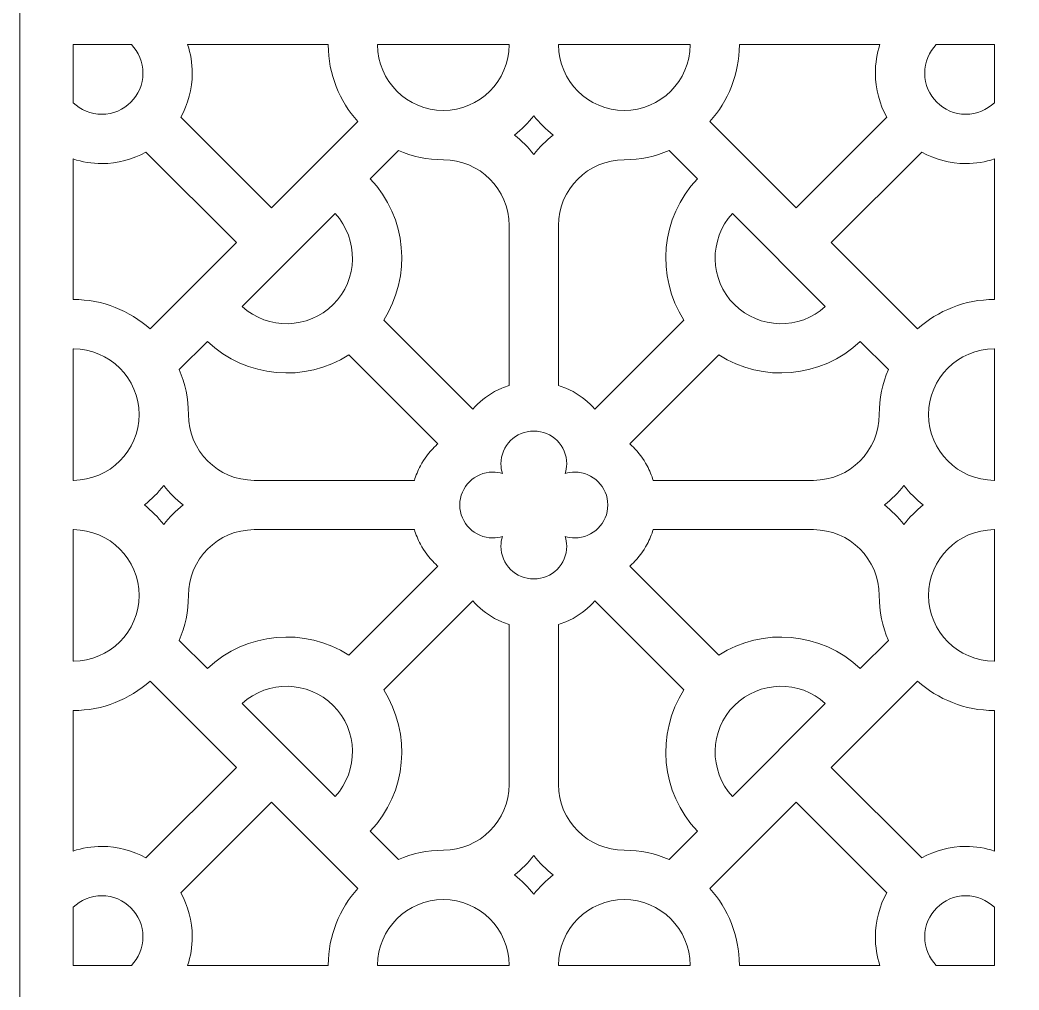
# Model space of a CAD drawing. Header units: centimetres. Extents: x -27.5 to -15.9, y -9.5 to 9.5.
# Drawn here: x -20.718 to -18.29, y -2.367 to -0.008 of the extents above; entities that cross this region are included whole.
import ezdxf

# ---------------------------------------------------------------- set-up
doc = ezdxf.new("R2010")
doc.units = ezdxf.units.CM
doc.header["$MEASUREMENT"] = 0
doc.layers.add('layer 1', color=7, linetype='Continuous')

msp = doc.modelspace()

# ---------------------------------------------------------------- linework, layer by layer
at = {"layer": 'layer 1', "color": 7, "lineweight": 9}
for points, knots in [([(-20.71823, 9.5), (-20.71823, 9.5), (-20.71823, 9.5), (-20.71823, 9.5), (-20.71823, 9.5), (-20.71823, 9.5), (-15.86253, 9.5), (-15.86253, 9.5), (-15.86253, 9.5), (-15.86253, 9.5), (-15.86253, -9.5), (-15.86253, -9.5), (-15.86253, -9.5), (-15.86253, -9.5), (-20.71823, -9.5), (-20.71823, -9.5), (-20.71823, -9.5), (-20.71823, -9.5), (-20.71823, 9.5), (-20.71823, 9.5)], [0, 0, 0, 0, 0.1666667, 0.1666667, 0.1666667, 0.1666667, 0.3333333, 0.3333333, 0.3333333, 0.3333333, 0.5, 0.5, 0.5, 0.5, 0.6666667, 0.6666667, 0.6666667, 0.6666667, 1, 1, 1, 1]), ([(-20.44757, -0.06826), (-20.44757, -0.06826), (-20.44757, -0.06826), (-20.44757, -0.06826), (-20.44757, -0.06826), (-20.43019, -0.08626), (-20.41948, -0.11071), (-20.41948, -0.13759), (-20.41948, -0.13759), (-20.41948, -0.19263), (-20.46437, -0.23753), (-20.51941, -0.23753), (-20.51941, -0.23753), (-20.54629, -0.23753), (-20.57074, -0.22681), (-20.58875, -0.20944), (-20.58875, -0.20944), (-20.58875, -0.20944), (-20.58875, -0.06826), (-20.58875, -0.06826), (-20.58875, -0.06826), (-20.58875, -0.06826), (-20.44757, -0.06826), (-20.44757, -0.06826)], [0, 0, 0, 0, 0.1428571, 0.1428571, 0.1428571, 0.1428571, 0.2857143, 0.2857143, 0.2857143, 0.2857143, 0.4285714, 0.4285714, 0.4285714, 0.4285714, 0.5714286, 0.5714286, 0.5714286, 0.5714286, 0.7142857, 0.7142857, 0.7142857, 0.7142857, 1, 1, 1, 1]), ([(-20.32753, -0.24468), (-20.32753, -0.24468), (-20.32753, -0.24468), (-20.32753, -0.24468), (-20.32753, -0.24468), (-20.32753, -0.24468), (-20.10734, -0.46488), (-20.10734, -0.46488), (-20.10734, -0.46488), (-20.10734, -0.46488), (-19.89746, -0.25498), (-19.89746, -0.25498), (-19.89746, -0.25498), (-19.94188, -0.20553), (-19.96903, -0.14026), (-19.96918, -0.06884), (-19.96918, -0.06884), (-19.96918, -0.06865), (-19.96918, -0.06845), (-19.96918, -0.06826), (-19.96918, -0.06826), (-19.96918, -0.06826), (-20.31082, -0.06826), (-20.31082, -0.06826), (-20.31082, -0.06826), (-20.30352, -0.09008), (-20.29956, -0.11339), (-20.29956, -0.13759), (-20.29956, -0.13759), (-20.29956, -0.17643), (-20.30973, -0.21296), (-20.32753, -0.24468)], [0, 0, 0, 0, 0.1111111, 0.1111111, 0.1111111, 0.1111111, 0.2222222, 0.2222222, 0.2222222, 0.2222222, 0.3333333, 0.3333333, 0.3333333, 0.3333333, 0.4444444, 0.4444444, 0.4444444, 0.4444444, 0.5555556, 0.5555556, 0.5555556, 0.5555556, 0.6666667, 0.6666667, 0.6666667, 0.6666667, 0.7777778, 0.7777778, 0.7777778, 0.7777778, 1, 1, 1, 1]), ([(-19.84926, -0.06826), (-19.84926, -0.06826), (-19.84926, -0.06826), (-19.84926, -0.06826), (-19.84926, -0.06826), (-19.84926, -0.06843), (-19.84926, -0.0686), (-19.84926, -0.06877), (-19.84926, -0.06877), (-19.84899, -0.1566), (-19.77727, -0.22815), (-19.68938, -0.22815), (-19.68938, -0.22815), (-19.60142, -0.22815), (-19.52966, -0.15649), (-19.52949, -0.06857), (-19.52949, -0.06857), (-19.52949, -0.06846), (-19.52949, -0.06836), (-19.52949, -0.06826), (-19.52949, -0.06826), (-19.52949, -0.06826), (-19.84926, -0.06826), (-19.84926, -0.06826)], [0, 0, 0, 0, 0.1428571, 0.1428571, 0.1428571, 0.1428571, 0.2857143, 0.2857143, 0.2857143, 0.2857143, 0.4285714, 0.4285714, 0.4285714, 0.4285714, 0.5714286, 0.5714286, 0.5714286, 0.5714286, 0.7142857, 0.7142857, 0.7142857, 0.7142857, 1, 1, 1, 1]), ([(-19.08981, -0.06826), (-19.08981, -0.06826), (-19.08981, -0.06826), (-19.08981, -0.06826), (-19.08981, -0.06826), (-19.08981, -0.06843), (-19.08981, -0.0686), (-19.08981, -0.06877), (-19.08981, -0.06877), (-19.09009, -0.1566), (-19.16181, -0.22815), (-19.2497, -0.22815), (-19.2497, -0.22815), (-19.33766, -0.22815), (-19.40942, -0.15649), (-19.40957, -0.06857), (-19.40957, -0.06857), (-19.40957, -0.06846), (-19.40959, -0.06836), (-19.40959, -0.06826), (-19.40959, -0.06826), (-19.40959, -0.06826), (-19.08981, -0.06826), (-19.08981, -0.06826)], [0, 0, 0, 0, 0.1428571, 0.1428571, 0.1428571, 0.1428571, 0.2857143, 0.2857143, 0.2857143, 0.2857143, 0.4285714, 0.4285714, 0.4285714, 0.4285714, 0.5714286, 0.5714286, 0.5714286, 0.5714286, 0.7142857, 0.7142857, 0.7142857, 0.7142857, 1, 1, 1, 1]), ([(-18.61155, -0.24468), (-18.61155, -0.24468), (-18.61155, -0.24468), (-18.61155, -0.24468), (-18.61155, -0.24468), (-18.61155, -0.24468), (-18.83174, -0.46488), (-18.83174, -0.46488), (-18.83174, -0.46488), (-18.83174, -0.46488), (-19.04162, -0.25498), (-19.04162, -0.25498), (-19.04162, -0.25498), (-18.9972, -0.20553), (-18.97005, -0.14026), (-18.96992, -0.06884), (-18.96992, -0.06884), (-18.96992, -0.06865), (-18.9699, -0.06845), (-18.9699, -0.06826), (-18.9699, -0.06826), (-18.9699, -0.06826), (-18.62827, -0.06826), (-18.62827, -0.06826), (-18.62827, -0.06826), (-18.63556, -0.09008), (-18.63952, -0.11339), (-18.63952, -0.13759), (-18.63952, -0.13759), (-18.63952, -0.17643), (-18.62933, -0.21296), (-18.61155, -0.24468)], [0, 0, 0, 0, 0.1111111, 0.1111111, 0.1111111, 0.1111111, 0.2222222, 0.2222222, 0.2222222, 0.2222222, 0.3333333, 0.3333333, 0.3333333, 0.3333333, 0.4444444, 0.4444444, 0.4444444, 0.4444444, 0.5555556, 0.5555556, 0.5555556, 0.5555556, 0.6666667, 0.6666667, 0.6666667, 0.6666667, 0.7777778, 0.7777778, 0.7777778, 0.7777778, 1, 1, 1, 1]), ([(-18.49151, -0.06826), (-18.49151, -0.06826), (-18.49151, -0.06826), (-18.49151, -0.06826), (-18.49151, -0.06826), (-18.50889, -0.08626), (-18.5196, -0.11071), (-18.5196, -0.13759), (-18.5196, -0.13759), (-18.5196, -0.19263), (-18.47471, -0.23753), (-18.41966, -0.23753), (-18.41966, -0.23753), (-18.39279, -0.23753), (-18.36832, -0.22681), (-18.35035, -0.20944), (-18.35035, -0.20944), (-18.35035, -0.20944), (-18.35035, -0.06826), (-18.35035, -0.06826), (-18.35035, -0.06826), (-18.35035, -0.06826), (-18.49151, -0.06826), (-18.49151, -0.06826)], [0, 0, 0, 0, 0.1428571, 0.1428571, 0.1428571, 0.1428571, 0.2857143, 0.2857143, 0.2857143, 0.2857143, 0.4285714, 0.4285714, 0.4285714, 0.4285714, 0.5714286, 0.5714286, 0.5714286, 0.5714286, 0.7142857, 0.7142857, 0.7142857, 0.7142857, 1, 1, 1, 1]), ([(-19.46953, -0.24101), (-19.46953, -0.24101), (-19.46953, -0.24101), (-19.46953, -0.24101), (-19.46953, -0.24101), (-19.45575, -0.2585), (-19.43994, -0.27432), (-19.42245, -0.28811), (-19.42245, -0.28811), (-19.43994, -0.30189), (-19.45575, -0.31771), (-19.46953, -0.33519), (-19.46953, -0.33519), (-19.46953, -0.33519), (-19.46953, -0.3352), (-19.46953, -0.3352), (-19.46953, -0.3352), (-19.46953, -0.3352), (-19.46953, -0.33519), (-19.46953, -0.33519), (-19.46953, -0.33519), (-19.48333, -0.31771), (-19.49913, -0.30189), (-19.51663, -0.28811), (-19.51663, -0.28811), (-19.49913, -0.27432), (-19.48333, -0.2585), (-19.46953, -0.24101)], [0, 0, 0, 0, 0.125, 0.125, 0.125, 0.125, 0.25, 0.25, 0.25, 0.25, 0.375, 0.375, 0.375, 0.375, 0.5, 0.5, 0.5, 0.5, 0.625, 0.625, 0.625, 0.625, 0.75, 0.75, 0.75, 0.75, 1, 1, 1, 1]), ([(-20.58875, -0.68783), (-20.58875, -0.68783), (-20.58875, -0.68783), (-20.58875, -0.68783), (-20.58875, -0.68783), (-20.58866, -0.68783), (-20.58859, -0.68783), (-20.58851, -0.68783), (-20.58851, -0.68783), (-20.51695, -0.68788), (-20.45156, -0.71505), (-20.40202, -0.75955), (-20.40202, -0.75955), (-20.40202, -0.75955), (-20.19213, -0.54966), (-20.19213, -0.54966), (-20.19213, -0.54966), (-20.19213, -0.54966), (-20.41232, -0.32948), (-20.41232, -0.32948), (-20.41232, -0.32948), (-20.44404, -0.34727), (-20.48058, -0.35744), (-20.51941, -0.35744), (-20.51941, -0.35744), (-20.54362, -0.35744), (-20.56692, -0.35348), (-20.58875, -0.3462), (-20.58875, -0.3462), (-20.58875, -0.3462), (-20.58875, -0.68783), (-20.58875, -0.68783)], [0, 0, 0, 0, 0.1111111, 0.1111111, 0.1111111, 0.1111111, 0.2222222, 0.2222222, 0.2222222, 0.2222222, 0.3333333, 0.3333333, 0.3333333, 0.3333333, 0.4444444, 0.4444444, 0.4444444, 0.4444444, 0.5555556, 0.5555556, 0.5555556, 0.5555556, 0.6666667, 0.6666667, 0.6666667, 0.6666667, 0.7777778, 0.7777778, 0.7777778, 0.7777778, 1, 1, 1, 1]), ([(-19.83436, -0.73786), (-19.83436, -0.73786), (-19.83436, -0.73786), (-19.83436, -0.73786), (-19.83436, -0.73786), (-19.83436, -0.73786), (-19.61801, -0.95421), (-19.61801, -0.95421), (-19.61801, -0.95421), (-19.60285, -0.93743), (-19.58585, -0.92394), (-19.56494, -0.9119), (-19.56494, -0.9119), (-19.56494, -0.9119), (-19.54744, -0.90344), (-19.54744, -0.90344), (-19.54744, -0.90344), (-19.54138, -0.90104), (-19.53543, -0.89893), (-19.52949, -0.89711), (-19.52949, -0.89711), (-19.52949, -0.89711), (-19.52949, -0.50795), (-19.52949, -0.50795), (-19.52949, -0.50795), (-19.52949, -0.41989), (-19.60132, -0.34806), (-19.68938, -0.34806), (-19.68938, -0.34806), (-19.72812, -0.34806), (-19.76506, -0.34011), (-19.79867, -0.32577), (-19.79867, -0.32577), (-19.79867, -0.32577), (-19.86717, -0.39428), (-19.86717, -0.39428), (-19.86717, -0.39428), (-19.7773, -0.4888), (-19.76639, -0.63157), (-19.83436, -0.73786)], [0, 0, 0, 0, 0.0909091, 0.0909091, 0.0909091, 0.0909091, 0.1818182, 0.1818182, 0.1818182, 0.1818182, 0.2727273, 0.2727273, 0.2727273, 0.2727273, 0.3636364, 0.3636364, 0.3636364, 0.3636364, 0.4545455, 0.4545455, 0.4545455, 0.4545455, 0.5454545, 0.5454545, 0.5454545, 0.5454545, 0.6363636, 0.6363636, 0.6363636, 0.6363636, 0.7272727, 0.7272727, 0.7272727, 0.7272727, 0.8181818, 0.8181818, 0.8181818, 0.8181818, 1, 1, 1, 1]), ([(-19.10472, -0.73786), (-19.10472, -0.73786), (-19.10472, -0.73786), (-19.10472, -0.73786), (-19.10472, -0.73786), (-19.10472, -0.73786), (-19.32107, -0.95421), (-19.32107, -0.95421), (-19.32107, -0.95421), (-19.33621, -0.93743), (-19.35323, -0.92394), (-19.37414, -0.9119), (-19.37414, -0.9119), (-19.37414, -0.9119), (-19.39163, -0.90344), (-19.39163, -0.90344), (-19.39163, -0.90344), (-19.3977, -0.90104), (-19.40367, -0.89893), (-19.40959, -0.89711), (-19.40959, -0.89711), (-19.40959, -0.89711), (-19.40959, -0.50795), (-19.40959, -0.50795), (-19.40959, -0.50795), (-19.40959, -0.41989), (-19.33777, -0.34806), (-19.2497, -0.34806), (-19.2497, -0.34806), (-19.21096, -0.34806), (-19.17402, -0.34011), (-19.14041, -0.32577), (-19.14041, -0.32577), (-19.14041, -0.32577), (-19.07192, -0.39428), (-19.07192, -0.39428), (-19.07192, -0.39428), (-19.16178, -0.4888), (-19.17269, -0.63157), (-19.10472, -0.73786)], [0, 0, 0, 0, 0.0909091, 0.0909091, 0.0909091, 0.0909091, 0.1818182, 0.1818182, 0.1818182, 0.1818182, 0.2727273, 0.2727273, 0.2727273, 0.2727273, 0.3636364, 0.3636364, 0.3636364, 0.3636364, 0.4545455, 0.4545455, 0.4545455, 0.4545455, 0.5454545, 0.5454545, 0.5454545, 0.5454545, 0.6363636, 0.6363636, 0.6363636, 0.6363636, 0.7272727, 0.7272727, 0.7272727, 0.7272727, 0.8181818, 0.8181818, 0.8181818, 0.8181818, 1, 1, 1, 1]), ([(-18.35035, -0.68783), (-18.35035, -0.68783), (-18.35035, -0.68783), (-18.35035, -0.68783), (-18.35035, -0.68783), (-18.35042, -0.68783), (-18.35048, -0.68783), (-18.35057, -0.68783), (-18.35057, -0.68783), (-18.42212, -0.68788), (-18.48752, -0.71505), (-18.53706, -0.75955), (-18.53706, -0.75955), (-18.53706, -0.75955), (-18.74695, -0.54966), (-18.74695, -0.54966), (-18.74695, -0.54966), (-18.74695, -0.54966), (-18.52676, -0.32948), (-18.52676, -0.32948), (-18.52676, -0.32948), (-18.49504, -0.34727), (-18.4585, -0.35744), (-18.41966, -0.35744), (-18.41966, -0.35744), (-18.39547, -0.35744), (-18.37214, -0.35348), (-18.35035, -0.3462), (-18.35035, -0.3462), (-18.35035, -0.3462), (-18.35035, -0.68783), (-18.35035, -0.68783)], [0, 0, 0, 0, 0.1111111, 0.1111111, 0.1111111, 0.1111111, 0.2222222, 0.2222222, 0.2222222, 0.2222222, 0.3333333, 0.3333333, 0.3333333, 0.3333333, 0.4444444, 0.4444444, 0.4444444, 0.4444444, 0.5555556, 0.5555556, 0.5555556, 0.5555556, 0.6666667, 0.6666667, 0.6666667, 0.6666667, 0.7777778, 0.7777778, 0.7777778, 0.7777778, 1, 1, 1, 1]), ([(-19.95201, -0.47912), (-19.95201, -0.47912), (-19.95201, -0.47912), (-19.95201, -0.47912), (-19.95201, -0.47912), (-19.89473, -0.54171), (-19.89636, -0.63949), (-19.95694, -0.70006), (-19.95694, -0.70006), (-20.01753, -0.76063), (-20.11529, -0.76227), (-20.17788, -0.705), (-20.17788, -0.705), (-20.17788, -0.705), (-19.95201, -0.47912), (-19.95201, -0.47912)], [0, 0, 0, 0, 0.2, 0.2, 0.2, 0.2, 0.4, 0.4, 0.4, 0.4, 0.6, 0.6, 0.6, 0.6, 1, 1, 1, 1]), ([(-18.98707, -0.47912), (-18.98707, -0.47912), (-18.98707, -0.47912), (-18.98707, -0.47912), (-18.98707, -0.47912), (-19.04433, -0.54171), (-19.0427, -0.63949), (-18.98212, -0.70006), (-18.98212, -0.70006), (-18.92155, -0.76063), (-18.82381, -0.76227), (-18.7612, -0.705), (-18.7612, -0.705), (-18.7612, -0.705), (-18.98707, -0.47912), (-18.98707, -0.47912)], [0, 0, 0, 0, 0.2, 0.2, 0.2, 0.2, 0.4, 0.4, 0.4, 0.4, 0.6, 0.6, 0.6, 0.6, 1, 1, 1, 1]), ([(-19.70289, -1.03892), (-19.70289, -1.03892), (-19.70289, -1.03892), (-19.70289, -1.03892), (-19.70289, -1.03892), (-19.70289, -1.03892), (-19.91915, -0.82265), (-19.91915, -0.82265), (-19.91915, -0.82265), (-20.02542, -0.89062), (-20.16821, -0.87969), (-20.26273, -0.78984), (-20.26273, -0.78984), (-20.26273, -0.78984), (-20.33123, -0.85834), (-20.33123, -0.85834), (-20.33123, -0.85834), (-20.31689, -0.89195), (-20.30894, -0.92889), (-20.30894, -0.96763), (-20.30894, -0.96763), (-20.30894, -1.05569), (-20.23712, -1.12751), (-20.14906, -1.12751), (-20.14906, -1.12751), (-20.14906, -1.12751), (-19.75984, -1.12751), (-19.75984, -1.12751), (-19.75984, -1.12751), (-19.75609, -1.11562), (-19.75125, -1.10403), (-19.7451, -1.09206), (-19.7451, -1.09206), (-19.7352, -1.07486), (-19.72451, -1.06054), (-19.7108, -1.04616), (-19.7108, -1.04616), (-19.70815, -1.04365), (-19.70552, -1.04124), (-19.70289, -1.03892)], [0, 0, 0, 0, 0.0909091, 0.0909091, 0.0909091, 0.0909091, 0.1818182, 0.1818182, 0.1818182, 0.1818182, 0.2727273, 0.2727273, 0.2727273, 0.2727273, 0.3636364, 0.3636364, 0.3636364, 0.3636364, 0.4545455, 0.4545455, 0.4545455, 0.4545455, 0.5454545, 0.5454545, 0.5454545, 0.5454545, 0.6363636, 0.6363636, 0.6363636, 0.6363636, 0.7272727, 0.7272727, 0.7272727, 0.7272727, 0.8181818, 0.8181818, 0.8181818, 0.8181818, 1, 1, 1, 1]), ([(-19.2362, -1.03892), (-19.2362, -1.03892), (-19.2362, -1.03892), (-19.2362, -1.03892), (-19.2362, -1.03892), (-19.2362, -1.03892), (-19.01993, -0.82265), (-19.01993, -0.82265), (-19.01993, -0.82265), (-18.91366, -0.89062), (-18.77087, -0.87969), (-18.67635, -0.78984), (-18.67635, -0.78984), (-18.67635, -0.78984), (-18.60785, -0.85834), (-18.60785, -0.85834), (-18.60785, -0.85834), (-18.62219, -0.89195), (-18.63013, -0.92889), (-18.63013, -0.96763), (-18.63013, -0.96763), (-18.63013, -0.96763), (-18.63015, -0.96763), (-18.63015, -0.96763), (-18.63015, -0.96763), (-18.63015, -1.05569), (-18.70196, -1.12751), (-18.79002, -1.12751), (-18.79002, -1.12751), (-18.79002, -1.12751), (-19.17924, -1.12751), (-19.17924, -1.12751), (-19.17924, -1.12751), (-19.18299, -1.11562), (-19.18782, -1.10403), (-19.19397, -1.09206), (-19.19397, -1.09206), (-19.20388, -1.07486), (-19.21457, -1.06054), (-19.2283, -1.04616), (-19.2283, -1.04616), (-19.23093, -1.04365), (-19.23355, -1.04124), (-19.2362, -1.03892)], [0, 0, 0, 0, 0.0833333, 0.0833333, 0.0833333, 0.0833333, 0.1666667, 0.1666667, 0.1666667, 0.1666667, 0.25, 0.25, 0.25, 0.25, 0.3333333, 0.3333333, 0.3333333, 0.3333333, 0.4166667, 0.4166667, 0.4166667, 0.4166667, 0.5, 0.5, 0.5, 0.5, 0.5833333, 0.5833333, 0.5833333, 0.5833333, 0.6666667, 0.6666667, 0.6666667, 0.6666667, 0.75, 0.75, 0.75, 0.75, 0.8333333, 0.8333333, 0.8333333, 0.8333333, 1, 1, 1, 1]), ([(-20.58875, -1.12751), (-20.58875, -1.12751), (-20.58875, -1.12751), (-20.58875, -1.12751), (-20.58875, -1.12751), (-20.58858, -1.12751), (-20.58841, -1.1275), (-20.58824, -1.1275), (-20.58824, -1.1275), (-20.50042, -1.12723), (-20.42886, -1.05552), (-20.42886, -0.96763), (-20.42886, -0.96763), (-20.42886, -0.87966), (-20.50052, -0.80791), (-20.58844, -0.80774), (-20.58844, -0.80774), (-20.58854, -0.80774), (-20.58865, -0.80774), (-20.58875, -0.80774), (-20.58875, -0.80774), (-20.58875, -0.80774), (-20.58875, -1.12751), (-20.58875, -1.12751)], [0, 0, 0, 0, 0.1428571, 0.1428571, 0.1428571, 0.1428571, 0.2857143, 0.2857143, 0.2857143, 0.2857143, 0.4285714, 0.4285714, 0.4285714, 0.4285714, 0.5714286, 0.5714286, 0.5714286, 0.5714286, 0.7142857, 0.7142857, 0.7142857, 0.7142857, 1, 1, 1, 1]), ([(-18.35035, -1.12751), (-18.35035, -1.12751), (-18.35035, -1.12751), (-18.35035, -1.12751), (-18.35035, -1.12751), (-18.3505, -1.12751), (-18.35067, -1.1275), (-18.35084, -1.1275), (-18.35084, -1.1275), (-18.43868, -1.12723), (-18.51022, -1.05552), (-18.51022, -0.96763), (-18.51022, -0.96763), (-18.51022, -0.87966), (-18.43856, -0.80791), (-18.35064, -0.80774), (-18.35064, -0.80774), (-18.35053, -0.80774), (-18.35043, -0.80774), (-18.35035, -0.80774), (-18.35035, -0.80774), (-18.35035, -0.80774), (-18.35035, -1.12751), (-18.35035, -1.12751)], [0, 0, 0, 0, 0.1428571, 0.1428571, 0.1428571, 0.1428571, 0.2857143, 0.2857143, 0.2857143, 0.2857143, 0.4285714, 0.4285714, 0.4285714, 0.4285714, 0.5714286, 0.5714286, 0.5714286, 0.5714286, 0.7142857, 0.7142857, 0.7142857, 0.7142857, 1, 1, 1, 1]), ([(-19.64944, -1.18746), (-19.64944, -1.18746), (-19.64944, -1.18746), (-19.64944, -1.18746), (-19.64944, -1.18746), (-19.64944, -1.2315), (-19.61353, -1.26741), (-19.5695, -1.26741), (-19.5695, -1.26741), (-19.56129, -1.26741), (-19.55338, -1.26616), (-19.54593, -1.26386), (-19.54593, -1.26386), (-19.54825, -1.27131), (-19.54949, -1.27922), (-19.54949, -1.28741), (-19.54949, -1.28741), (-19.54949, -1.33145), (-19.51358, -1.36736), (-19.46955, -1.36736), (-19.46955, -1.36736), (-19.46955, -1.36736), (-19.46955, -1.36736), (-19.46953, -1.36736), (-19.46953, -1.36736), (-19.4255, -1.36736), (-19.38959, -1.33145), (-19.38959, -1.28741), (-19.38959, -1.28741), (-19.38959, -1.27922), (-19.39085, -1.27131), (-19.39315, -1.26386), (-19.39315, -1.26386), (-19.3857, -1.26616), (-19.37779, -1.26741), (-19.3696, -1.26741), (-19.3696, -1.26741), (-19.32557, -1.26741), (-19.28966, -1.2315), (-19.28966, -1.18746), (-19.28966, -1.18746), (-19.28966, -1.14344), (-19.32557, -1.10752), (-19.3696, -1.10752), (-19.3696, -1.10752), (-19.37779, -1.10752), (-19.3857, -1.10878), (-19.39315, -1.11108), (-19.39315, -1.11108), (-19.39085, -1.10363), (-19.38959, -1.09571), (-19.38959, -1.08752), (-19.38959, -1.08752), (-19.38959, -1.04349), (-19.4255, -1.00757), (-19.46953, -1.00757), (-19.46953, -1.00757), (-19.46955, -1.00757), (-19.46955, -1.00757), (-19.46955, -1.00757), (-19.46955, -1.00757), (-19.51358, -1.00757), (-19.54949, -1.04349), (-19.54949, -1.08752), (-19.54949, -1.08752), (-19.54949, -1.09571), (-19.54825, -1.10363), (-19.54593, -1.11108), (-19.54593, -1.11108), (-19.55338, -1.10878), (-19.56129, -1.10752), (-19.5695, -1.10752), (-19.5695, -1.10752), (-19.61353, -1.10752), (-19.64944, -1.14344), (-19.64944, -1.18746)], [0, 0, 0, 0, 0.05, 0.05, 0.05, 0.05, 0.1, 0.1, 0.1, 0.1, 0.15, 0.15, 0.15, 0.15, 0.2, 0.2, 0.2, 0.2, 0.25, 0.25, 0.25, 0.25, 0.3, 0.3, 0.3, 0.3, 0.35, 0.35, 0.35, 0.35, 0.4, 0.4, 0.4, 0.4, 0.45, 0.45, 0.45, 0.45, 0.5, 0.5, 0.5, 0.5, 0.55, 0.55, 0.55, 0.55, 0.6, 0.6, 0.6, 0.6, 0.65, 0.65, 0.65, 0.65, 0.7, 0.7, 0.7, 0.7, 0.75, 0.75, 0.75, 0.75, 0.8, 0.8, 0.8, 0.8, 0.85, 0.85, 0.85, 0.85, 0.9, 0.9, 0.9, 0.9, 1, 1, 1, 1]), ([(-20.3218, -1.18746), (-20.3218, -1.18746), (-20.3218, -1.18746), (-20.3218, -1.18746), (-20.3218, -1.18746), (-20.3393, -1.20126), (-20.35512, -1.21707), (-20.3689, -1.23456), (-20.3689, -1.23456), (-20.38268, -1.21707), (-20.39851, -1.20126), (-20.41601, -1.18746), (-20.41601, -1.18746), (-20.39851, -1.17368), (-20.38268, -1.15787), (-20.3689, -1.14037), (-20.3689, -1.14037), (-20.35512, -1.15786), (-20.3393, -1.17368), (-20.3218, -1.18746)], [0, 0, 0, 0, 0.1666667, 0.1666667, 0.1666667, 0.1666667, 0.3333333, 0.3333333, 0.3333333, 0.3333333, 0.5, 0.5, 0.5, 0.5, 0.6666667, 0.6666667, 0.6666667, 0.6666667, 1, 1, 1, 1]), ([(-18.61729, -1.18746), (-18.61729, -1.18746), (-18.61729, -1.18746), (-18.61729, -1.18746), (-18.61729, -1.18746), (-18.5998, -1.20126), (-18.58397, -1.21707), (-18.57018, -1.23456), (-18.57018, -1.23456), (-18.5564, -1.21707), (-18.54057, -1.20126), (-18.52308, -1.18746), (-18.52308, -1.18746), (-18.54057, -1.17368), (-18.5564, -1.15787), (-18.57018, -1.14037), (-18.57018, -1.14037), (-18.58397, -1.15786), (-18.5998, -1.17368), (-18.61729, -1.18746)], [0, 0, 0, 0, 0.1666667, 0.1666667, 0.1666667, 0.1666667, 0.3333333, 0.3333333, 0.3333333, 0.3333333, 0.5, 0.5, 0.5, 0.5, 0.6666667, 0.6666667, 0.6666667, 0.6666667, 1, 1, 1, 1]), ([(-20.58875, -1.24742), (-20.58875, -1.24742), (-20.58875, -1.24742), (-20.58875, -1.24742), (-20.58875, -1.24742), (-20.58858, -1.24742), (-20.58841, -1.24742), (-20.58824, -1.24742), (-20.58824, -1.24742), (-20.50042, -1.2477), (-20.42886, -1.31941), (-20.42886, -1.40731), (-20.42886, -1.40731), (-20.42886, -1.49527), (-20.50052, -1.56702), (-20.58844, -1.56719), (-20.58844, -1.56719), (-20.58854, -1.56719), (-20.58865, -1.56719), (-20.58875, -1.56719), (-20.58875, -1.56719), (-20.58875, -1.56719), (-20.58875, -1.24742), (-20.58875, -1.24742)], [0, 0, 0, 0, 0.1428571, 0.1428571, 0.1428571, 0.1428571, 0.2857143, 0.2857143, 0.2857143, 0.2857143, 0.4285714, 0.4285714, 0.4285714, 0.4285714, 0.5714286, 0.5714286, 0.5714286, 0.5714286, 0.7142857, 0.7142857, 0.7142857, 0.7142857, 1, 1, 1, 1]), ([(-19.70289, -1.33601), (-19.70289, -1.33601), (-19.70289, -1.33601), (-19.70289, -1.33601), (-19.70289, -1.33601), (-19.70289, -1.33601), (-19.91915, -1.55229), (-19.91915, -1.55229), (-19.91915, -1.55229), (-20.02542, -1.48431), (-20.16821, -1.49523), (-20.26273, -1.58509), (-20.26273, -1.58509), (-20.26273, -1.58509), (-20.33123, -1.51659), (-20.33123, -1.51659), (-20.33123, -1.51659), (-20.31689, -1.48298), (-20.30894, -1.44605), (-20.30894, -1.40731), (-20.30894, -1.40731), (-20.30894, -1.31924), (-20.23712, -1.24742), (-20.14906, -1.24742), (-20.14906, -1.24742), (-20.14906, -1.24742), (-19.75984, -1.24742), (-19.75984, -1.24742), (-19.75984, -1.24742), (-19.75609, -1.25932), (-19.75125, -1.2709), (-19.7451, -1.28287), (-19.7451, -1.28287), (-19.7352, -1.30008), (-19.72451, -1.31439), (-19.7108, -1.32876), (-19.7108, -1.32876), (-19.70815, -1.33127), (-19.70552, -1.33369), (-19.70289, -1.33601)], [0, 0, 0, 0, 0.0909091, 0.0909091, 0.0909091, 0.0909091, 0.1818182, 0.1818182, 0.1818182, 0.1818182, 0.2727273, 0.2727273, 0.2727273, 0.2727273, 0.3636364, 0.3636364, 0.3636364, 0.3636364, 0.4545455, 0.4545455, 0.4545455, 0.4545455, 0.5454545, 0.5454545, 0.5454545, 0.5454545, 0.6363636, 0.6363636, 0.6363636, 0.6363636, 0.7272727, 0.7272727, 0.7272727, 0.7272727, 0.8181818, 0.8181818, 0.8181818, 0.8181818, 1, 1, 1, 1]), ([(-19.2362, -1.33601), (-19.2362, -1.33601), (-19.2362, -1.33601), (-19.2362, -1.33601), (-19.2362, -1.33601), (-19.2362, -1.33601), (-19.01993, -1.55229), (-19.01993, -1.55229), (-19.01993, -1.55229), (-18.91366, -1.48431), (-18.77087, -1.49523), (-18.67635, -1.58509), (-18.67635, -1.58509), (-18.67635, -1.58509), (-18.60785, -1.51659), (-18.60785, -1.51659), (-18.60785, -1.51659), (-18.62219, -1.48298), (-18.63013, -1.44605), (-18.63013, -1.40731), (-18.63013, -1.40731), (-18.63013, -1.40731), (-18.63015, -1.40731), (-18.63015, -1.40731), (-18.63015, -1.40731), (-18.63015, -1.31924), (-18.70196, -1.24742), (-18.79002, -1.24742), (-18.79002, -1.24742), (-18.79002, -1.24742), (-19.17924, -1.24742), (-19.17924, -1.24742), (-19.17924, -1.24742), (-19.18299, -1.25932), (-19.18782, -1.2709), (-19.19397, -1.28287), (-19.19397, -1.28287), (-19.20388, -1.30008), (-19.21457, -1.31439), (-19.2283, -1.32876), (-19.2283, -1.32876), (-19.23093, -1.33127), (-19.23355, -1.33369), (-19.2362, -1.33601)], [0, 0, 0, 0, 0.0833333, 0.0833333, 0.0833333, 0.0833333, 0.1666667, 0.1666667, 0.1666667, 0.1666667, 0.25, 0.25, 0.25, 0.25, 0.3333333, 0.3333333, 0.3333333, 0.3333333, 0.4166667, 0.4166667, 0.4166667, 0.4166667, 0.5, 0.5, 0.5, 0.5, 0.5833333, 0.5833333, 0.5833333, 0.5833333, 0.6666667, 0.6666667, 0.6666667, 0.6666667, 0.75, 0.75, 0.75, 0.75, 0.8333333, 0.8333333, 0.8333333, 0.8333333, 1, 1, 1, 1]), ([(-18.35035, -1.24742), (-18.35035, -1.24742), (-18.35035, -1.24742), (-18.35035, -1.24742), (-18.35035, -1.24742), (-18.3505, -1.24742), (-18.35067, -1.24742), (-18.35084, -1.24742), (-18.35084, -1.24742), (-18.43868, -1.2477), (-18.51022, -1.31941), (-18.51022, -1.40731), (-18.51022, -1.40731), (-18.51022, -1.49527), (-18.43856, -1.56702), (-18.35064, -1.56719), (-18.35064, -1.56719), (-18.35053, -1.56719), (-18.35043, -1.56719), (-18.35035, -1.56719), (-18.35035, -1.56719), (-18.35035, -1.56719), (-18.35035, -1.24742), (-18.35035, -1.24742)], [0, 0, 0, 0, 0.1428571, 0.1428571, 0.1428571, 0.1428571, 0.2857143, 0.2857143, 0.2857143, 0.2857143, 0.4285714, 0.4285714, 0.4285714, 0.4285714, 0.5714286, 0.5714286, 0.5714286, 0.5714286, 0.7142857, 0.7142857, 0.7142857, 0.7142857, 1, 1, 1, 1]), ([(-19.83436, -1.63708), (-19.83436, -1.63708), (-19.83436, -1.63708), (-19.83436, -1.63708), (-19.83436, -1.63708), (-19.83436, -1.63708), (-19.61801, -1.42072), (-19.61801, -1.42072), (-19.61801, -1.42072), (-19.60285, -1.4375), (-19.58585, -1.45099), (-19.56494, -1.46303), (-19.56494, -1.46303), (-19.56494, -1.46303), (-19.54744, -1.47149), (-19.54744, -1.47149), (-19.54744, -1.47149), (-19.54138, -1.47389), (-19.53543, -1.476), (-19.52949, -1.47782), (-19.52949, -1.47782), (-19.52949, -1.47782), (-19.52949, -1.86698), (-19.52949, -1.86698), (-19.52949, -1.86698), (-19.52949, -1.95504), (-19.60132, -2.02686), (-19.68938, -2.02686), (-19.68938, -2.02686), (-19.68938, -2.02686), (-19.68938, -2.02687), (-19.68938, -2.02687), (-19.68938, -2.02687), (-19.72812, -2.02687), (-19.76506, -2.03482), (-19.79867, -2.04916), (-19.79867, -2.04916), (-19.79867, -2.04916), (-19.86717, -1.98066), (-19.86717, -1.98066), (-19.86717, -1.98066), (-19.7773, -1.88614), (-19.76639, -1.74335), (-19.83436, -1.63708)], [0, 0, 0, 0, 0.0833333, 0.0833333, 0.0833333, 0.0833333, 0.1666667, 0.1666667, 0.1666667, 0.1666667, 0.25, 0.25, 0.25, 0.25, 0.3333333, 0.3333333, 0.3333333, 0.3333333, 0.4166667, 0.4166667, 0.4166667, 0.4166667, 0.5, 0.5, 0.5, 0.5, 0.5833333, 0.5833333, 0.5833333, 0.5833333, 0.6666667, 0.6666667, 0.6666667, 0.6666667, 0.75, 0.75, 0.75, 0.75, 0.8333333, 0.8333333, 0.8333333, 0.8333333, 1, 1, 1, 1]), ([(-19.10472, -1.63708), (-19.10472, -1.63708), (-19.10472, -1.63708), (-19.10472, -1.63708), (-19.10472, -1.63708), (-19.10472, -1.63708), (-19.32107, -1.42072), (-19.32107, -1.42072), (-19.32107, -1.42072), (-19.33621, -1.4375), (-19.35323, -1.45099), (-19.37414, -1.46303), (-19.37414, -1.46303), (-19.37414, -1.46303), (-19.39163, -1.47149), (-19.39163, -1.47149), (-19.39163, -1.47149), (-19.3977, -1.47389), (-19.40367, -1.476), (-19.40959, -1.47782), (-19.40959, -1.47782), (-19.40959, -1.47782), (-19.40959, -1.86698), (-19.40959, -1.86698), (-19.40959, -1.86698), (-19.40959, -1.95504), (-19.33777, -2.02686), (-19.2497, -2.02686), (-19.2497, -2.02686), (-19.2497, -2.02686), (-19.2497, -2.02687), (-19.2497, -2.02687), (-19.2497, -2.02687), (-19.21096, -2.02687), (-19.17402, -2.03482), (-19.14041, -2.04916), (-19.14041, -2.04916), (-19.14041, -2.04916), (-19.07192, -1.98066), (-19.07192, -1.98066), (-19.07192, -1.98066), (-19.16178, -1.88614), (-19.17269, -1.74335), (-19.10472, -1.63708)], [0, 0, 0, 0, 0.0833333, 0.0833333, 0.0833333, 0.0833333, 0.1666667, 0.1666667, 0.1666667, 0.1666667, 0.25, 0.25, 0.25, 0.25, 0.3333333, 0.3333333, 0.3333333, 0.3333333, 0.4166667, 0.4166667, 0.4166667, 0.4166667, 0.5, 0.5, 0.5, 0.5, 0.5833333, 0.5833333, 0.5833333, 0.5833333, 0.6666667, 0.6666667, 0.6666667, 0.6666667, 0.75, 0.75, 0.75, 0.75, 0.8333333, 0.8333333, 0.8333333, 0.8333333, 1, 1, 1, 1]), ([(-20.58875, -1.68711), (-20.58875, -1.68711), (-20.58875, -1.68711), (-20.58875, -1.68711), (-20.58875, -1.68711), (-20.58866, -1.68711), (-20.58859, -1.68711), (-20.58851, -1.68711), (-20.58851, -1.68711), (-20.51695, -1.68705), (-20.45156, -1.65988), (-20.40202, -1.61538), (-20.40202, -1.61538), (-20.40202, -1.61538), (-20.19213, -1.82527), (-20.19213, -1.82527), (-20.19213, -1.82527), (-20.19213, -1.82527), (-20.41232, -2.04546), (-20.41232, -2.04546), (-20.41232, -2.04546), (-20.44404, -2.02766), (-20.48058, -2.01749), (-20.51941, -2.01749), (-20.51941, -2.01749), (-20.54362, -2.01749), (-20.56692, -2.02145), (-20.58875, -2.02874), (-20.58875, -2.02874), (-20.58875, -2.02874), (-20.58875, -1.68711), (-20.58875, -1.68711)], [0, 0, 0, 0, 0.1111111, 0.1111111, 0.1111111, 0.1111111, 0.2222222, 0.2222222, 0.2222222, 0.2222222, 0.3333333, 0.3333333, 0.3333333, 0.3333333, 0.4444444, 0.4444444, 0.4444444, 0.4444444, 0.5555556, 0.5555556, 0.5555556, 0.5555556, 0.6666667, 0.6666667, 0.6666667, 0.6666667, 0.7777778, 0.7777778, 0.7777778, 0.7777778, 1, 1, 1, 1]), ([(-19.95201, -1.89581), (-19.95201, -1.89581), (-19.95201, -1.89581), (-19.95201, -1.89581), (-19.95201, -1.89581), (-19.89473, -1.83321), (-19.89636, -1.73544), (-19.95694, -1.67487), (-19.95694, -1.67487), (-20.01753, -1.61429), (-20.11529, -1.61266), (-20.17788, -1.66994), (-20.17788, -1.66994), (-20.17788, -1.66994), (-19.95201, -1.89581), (-19.95201, -1.89581)], [0, 0, 0, 0, 0.2, 0.2, 0.2, 0.2, 0.4, 0.4, 0.4, 0.4, 0.6, 0.6, 0.6, 0.6, 1, 1, 1, 1]), ([(-18.98707, -1.89581), (-18.98707, -1.89581), (-18.98707, -1.89581), (-18.98707, -1.89581), (-18.98707, -1.89581), (-19.04433, -1.83321), (-19.0427, -1.73544), (-18.98212, -1.67487), (-18.98212, -1.67487), (-18.92155, -1.61429), (-18.82381, -1.61266), (-18.7612, -1.66994), (-18.7612, -1.66994), (-18.7612, -1.66994), (-18.98707, -1.89581), (-18.98707, -1.89581)], [0, 0, 0, 0, 0.2, 0.2, 0.2, 0.2, 0.4, 0.4, 0.4, 0.4, 0.6, 0.6, 0.6, 0.6, 1, 1, 1, 1]), ([(-18.35035, -1.68711), (-18.35035, -1.68711), (-18.35035, -1.68711), (-18.35035, -1.68711), (-18.35035, -1.68711), (-18.35042, -1.68711), (-18.35048, -1.68711), (-18.35057, -1.68711), (-18.35057, -1.68711), (-18.42212, -1.68705), (-18.48752, -1.65988), (-18.53706, -1.61538), (-18.53706, -1.61538), (-18.53706, -1.61538), (-18.74695, -1.82527), (-18.74695, -1.82527), (-18.74695, -1.82527), (-18.74695, -1.82527), (-18.52676, -2.04546), (-18.52676, -2.04546), (-18.52676, -2.04546), (-18.49504, -2.02766), (-18.4585, -2.01749), (-18.41966, -2.01749), (-18.41966, -2.01749), (-18.39547, -2.01749), (-18.37214, -2.02145), (-18.35035, -2.02874), (-18.35035, -2.02874), (-18.35035, -2.02874), (-18.35035, -1.68711), (-18.35035, -1.68711)], [0, 0, 0, 0, 0.1111111, 0.1111111, 0.1111111, 0.1111111, 0.2222222, 0.2222222, 0.2222222, 0.2222222, 0.3333333, 0.3333333, 0.3333333, 0.3333333, 0.4444444, 0.4444444, 0.4444444, 0.4444444, 0.5555556, 0.5555556, 0.5555556, 0.5555556, 0.6666667, 0.6666667, 0.6666667, 0.6666667, 0.7777778, 0.7777778, 0.7777778, 0.7777778, 1, 1, 1, 1]), ([(-20.32753, -2.13024), (-20.32753, -2.13024), (-20.32753, -2.13024), (-20.32753, -2.13024), (-20.32753, -2.13024), (-20.32753, -2.13024), (-20.10734, -1.91006), (-20.10734, -1.91006), (-20.10734, -1.91006), (-20.10734, -1.91006), (-19.89746, -2.11995), (-19.89746, -2.11995), (-19.89746, -2.11995), (-19.94188, -2.16941), (-19.96903, -2.23468), (-19.96918, -2.30609), (-19.96918, -2.30609), (-19.96918, -2.30628), (-19.96918, -2.30647), (-19.96918, -2.30666), (-19.96918, -2.30666), (-19.96918, -2.30666), (-20.31082, -2.30666), (-20.31082, -2.30666), (-20.31082, -2.30666), (-20.30352, -2.28486), (-20.29956, -2.26155), (-20.29956, -2.23734), (-20.29956, -2.23734), (-20.29956, -2.1985), (-20.30973, -2.16196), (-20.32753, -2.13024)], [0, 0, 0, 0, 0.1111111, 0.1111111, 0.1111111, 0.1111111, 0.2222222, 0.2222222, 0.2222222, 0.2222222, 0.3333333, 0.3333333, 0.3333333, 0.3333333, 0.4444444, 0.4444444, 0.4444444, 0.4444444, 0.5555556, 0.5555556, 0.5555556, 0.5555556, 0.6666667, 0.6666667, 0.6666667, 0.6666667, 0.7777778, 0.7777778, 0.7777778, 0.7777778, 1, 1, 1, 1]), ([(-18.61155, -2.13024), (-18.61155, -2.13024), (-18.61155, -2.13024), (-18.61155, -2.13024), (-18.61155, -2.13024), (-18.61155, -2.13024), (-18.83174, -1.91006), (-18.83174, -1.91006), (-18.83174, -1.91006), (-18.83174, -1.91006), (-19.04162, -2.11995), (-19.04162, -2.11995), (-19.04162, -2.11995), (-18.9972, -2.16941), (-18.97005, -2.23468), (-18.96992, -2.30609), (-18.96992, -2.30609), (-18.96992, -2.30628), (-18.9699, -2.30647), (-18.9699, -2.30666), (-18.9699, -2.30666), (-18.9699, -2.30666), (-18.62827, -2.30666), (-18.62827, -2.30666), (-18.62827, -2.30666), (-18.63556, -2.28486), (-18.63952, -2.26155), (-18.63952, -2.23734), (-18.63952, -2.23734), (-18.63952, -2.1985), (-18.62933, -2.16196), (-18.61155, -2.13024)], [0, 0, 0, 0, 0.1111111, 0.1111111, 0.1111111, 0.1111111, 0.2222222, 0.2222222, 0.2222222, 0.2222222, 0.3333333, 0.3333333, 0.3333333, 0.3333333, 0.4444444, 0.4444444, 0.4444444, 0.4444444, 0.5555556, 0.5555556, 0.5555556, 0.5555556, 0.6666667, 0.6666667, 0.6666667, 0.6666667, 0.7777778, 0.7777778, 0.7777778, 0.7777778, 1, 1, 1, 1]), ([(-19.46953, -2.13392), (-19.46953, -2.13392), (-19.46953, -2.13392), (-19.46953, -2.13392), (-19.46953, -2.13392), (-19.45575, -2.11642), (-19.43994, -2.10061), (-19.42245, -2.08682), (-19.42245, -2.08682), (-19.43994, -2.07304), (-19.45575, -2.05723), (-19.46953, -2.03973), (-19.46953, -2.03973), (-19.48333, -2.05723), (-19.49913, -2.07304), (-19.51663, -2.08682), (-19.51663, -2.08682), (-19.49913, -2.10061), (-19.48333, -2.11642), (-19.46953, -2.13392)], [0, 0, 0, 0, 0.1666667, 0.1666667, 0.1666667, 0.1666667, 0.3333333, 0.3333333, 0.3333333, 0.3333333, 0.5, 0.5, 0.5, 0.5, 0.6666667, 0.6666667, 0.6666667, 0.6666667, 1, 1, 1, 1]), ([(-20.44757, -2.30666), (-20.44757, -2.30666), (-20.44757, -2.30666), (-20.44757, -2.30666), (-20.44757, -2.30666), (-20.43019, -2.28868), (-20.41948, -2.26421), (-20.41948, -2.23734), (-20.41948, -2.23734), (-20.41948, -2.1823), (-20.46437, -2.13741), (-20.51941, -2.13741), (-20.51941, -2.13741), (-20.54629, -2.13741), (-20.57074, -2.14812), (-20.58875, -2.16549), (-20.58875, -2.16549), (-20.58875, -2.16549), (-20.58875, -2.30666), (-20.58875, -2.30666), (-20.58875, -2.30666), (-20.58875, -2.30666), (-20.44757, -2.30666), (-20.44757, -2.30666)], [0, 0, 0, 0, 0.1428571, 0.1428571, 0.1428571, 0.1428571, 0.2857143, 0.2857143, 0.2857143, 0.2857143, 0.4285714, 0.4285714, 0.4285714, 0.4285714, 0.5714286, 0.5714286, 0.5714286, 0.5714286, 0.7142857, 0.7142857, 0.7142857, 0.7142857, 1, 1, 1, 1]), ([(-19.84926, -2.30666), (-19.84926, -2.30666), (-19.84926, -2.30666), (-19.84926, -2.30666), (-19.84926, -2.30666), (-19.84926, -2.3065), (-19.84926, -2.30633), (-19.84926, -2.30616), (-19.84926, -2.30616), (-19.84899, -2.21833), (-19.77727, -2.14678), (-19.68938, -2.14678), (-19.68938, -2.14678), (-19.60142, -2.14678), (-19.52966, -2.21844), (-19.52949, -2.30637), (-19.52949, -2.30637), (-19.52949, -2.30647), (-19.52949, -2.30657), (-19.52949, -2.30666), (-19.52949, -2.30666), (-19.52949, -2.30666), (-19.84926, -2.30666), (-19.84926, -2.30666)], [0, 0, 0, 0, 0.1428571, 0.1428571, 0.1428571, 0.1428571, 0.2857143, 0.2857143, 0.2857143, 0.2857143, 0.4285714, 0.4285714, 0.4285714, 0.4285714, 0.5714286, 0.5714286, 0.5714286, 0.5714286, 0.7142857, 0.7142857, 0.7142857, 0.7142857, 1, 1, 1, 1]), ([(-19.08981, -2.30666), (-19.08981, -2.30666), (-19.08981, -2.30666), (-19.08981, -2.30666), (-19.08981, -2.30666), (-19.08981, -2.3065), (-19.08981, -2.30633), (-19.08981, -2.30616), (-19.08981, -2.30616), (-19.09009, -2.21833), (-19.16181, -2.14678), (-19.2497, -2.14678), (-19.2497, -2.14678), (-19.33766, -2.14678), (-19.40942, -2.21844), (-19.40957, -2.30637), (-19.40957, -2.30637), (-19.40957, -2.30647), (-19.40959, -2.30657), (-19.40959, -2.30666), (-19.40959, -2.30666), (-19.40959, -2.30666), (-19.08981, -2.30666), (-19.08981, -2.30666)], [0, 0, 0, 0, 0.1428571, 0.1428571, 0.1428571, 0.1428571, 0.2857143, 0.2857143, 0.2857143, 0.2857143, 0.4285714, 0.4285714, 0.4285714, 0.4285714, 0.5714286, 0.5714286, 0.5714286, 0.5714286, 0.7142857, 0.7142857, 0.7142857, 0.7142857, 1, 1, 1, 1]), ([(-18.49151, -2.30666), (-18.49151, -2.30666), (-18.49151, -2.30666), (-18.49151, -2.30666), (-18.49151, -2.30666), (-18.50889, -2.28868), (-18.5196, -2.26421), (-18.5196, -2.23734), (-18.5196, -2.23734), (-18.5196, -2.1823), (-18.47471, -2.13741), (-18.41966, -2.13741), (-18.41966, -2.13741), (-18.39279, -2.13741), (-18.36832, -2.14812), (-18.35035, -2.16549), (-18.35035, -2.16549), (-18.35035, -2.16549), (-18.35035, -2.30666), (-18.35035, -2.30666), (-18.35035, -2.30666), (-18.35035, -2.30666), (-18.49151, -2.30666), (-18.49151, -2.30666)], [0, 0, 0, 0, 0.1428571, 0.1428571, 0.1428571, 0.1428571, 0.2857143, 0.2857143, 0.2857143, 0.2857143, 0.4285714, 0.4285714, 0.4285714, 0.4285714, 0.5714286, 0.5714286, 0.5714286, 0.5714286, 0.7142857, 0.7142857, 0.7142857, 0.7142857, 1, 1, 1, 1])]:
    msp.add_open_spline(points, degree=3, knots=knots, dxfattribs=at)

doc.saveas('drawing.dxf')
